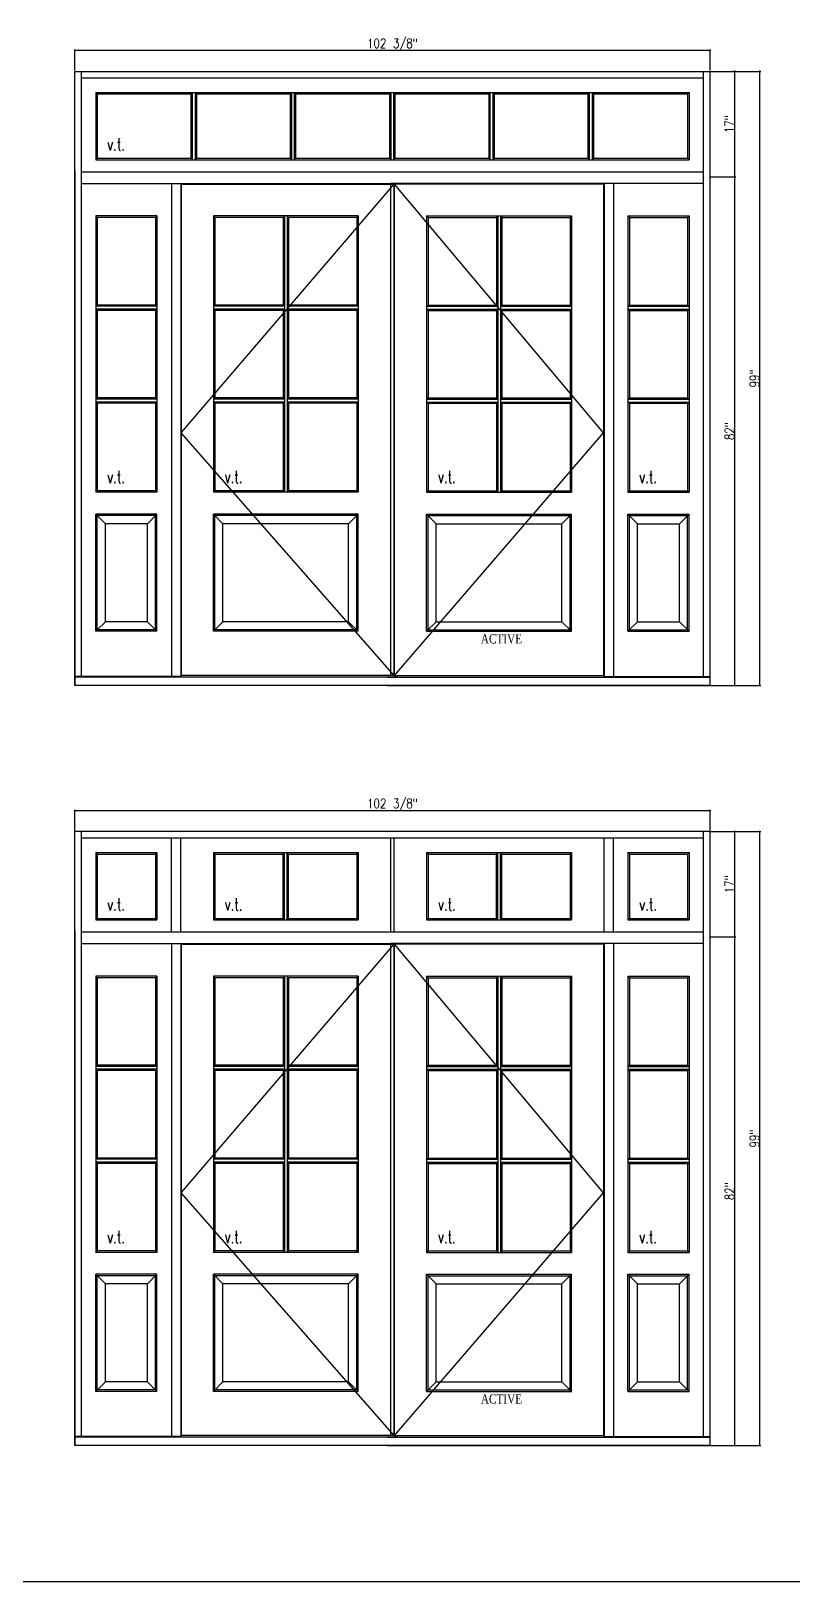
# Model space of a CAD drawing. Header units: inches. Extents: x 1985 to 11287, y 379 to 4336.
# Drawn here: x 8794.3 to 8916.9, y 3811.8 to 4061.9 of the extents above; entities that cross this region are included whole.
import ezdxf

# ---------------------------------------------------------------- set-up
doc = ezdxf.new("R2010")
doc.units = ezdxf.units.IN
doc.header["$MEASUREMENT"] = 0
doc.layers.get('0').update_dxf_attribs({"linetype": 'CONTINUOUS'})
doc.layers.get('Defpoints').update_dxf_attribs({"linetype": 'CONTINUOUS'})
for name, color, linetype in [('COTE1-1 99', 7, 'CONTINUOUS'), ('elevation 99', 7, 'CONTINUOUS'), ('opening side 99', 1, 'CONTINUOUS'), ('separation 99', 3, 'CONTINUOUS')]:
    doc.layers.add(name, color=color, linetype=linetype)
doc.styles.get("Standard").update_dxf_attribs({"font": 'txt.shx', "width": 0.8})
doc.styles.add('Times', font='times.ttf', dxfattribs={"width": 0.8})
doc.dimstyles.new('Elevation', dxfattribs={"dimscale": 2, "dimtxt": 0.75, "dimasz": 0.0625, "dimexe": 0.0625, "dimexo": 0.0625, "dimgap": 0.0625, "dimtad": 1, "dimdec": 5, "dimzin": 0, "dimdsep": 46, "dimlunit": 5, "dimtxsty": 'Standard', "dimblk1": 'OBLIQUE', "dimblk2": 'OBLIQUE', "dimsah": 1, "dimcen": 2, "dimdle": 0.0625, "dimclrd": 1, "dimclre": 1, "dimadec": 1, "dimazin": 0, "dimtfac": 0.375, "dimtdec": 5, "dimtmove": 0, "dimatfit": 3, "dimldrblk": 'OBLIQUE', "dimfxl": 1, "dimfrac": 2, "dimtolj": 1, "dimtzin": 0, "dimarcsym": 0})

# ---------------------------------------------------------------- blocks, each defined once
blk = doc.blocks.new('_OBLIQUE')
at = {"color": 0, "linetype": 'ByBlock'}
blk.add_line((-0.5, -0.5), (0.5, 0.5), dxfattribs=at)
blk = doc.blocks.new('*D363')
at = {"layer": 'COTE1-1 99', "color": 1, "lineweight": -2, "transparency": 16777216}
for p, q in [((8801.2, 4058.8), (8903.82, 4058.8)), ((8801.32, 4055.52), (8801.32, 4058.92)), ((8903.7, 4055.52), (8903.7, 4058.92))]:
    blk.add_line(p, q, dxfattribs=at)
at = {"layer": 'Defpoints', "color": 0, "transparency": 16777216}
for p in [(8903.7, 4058.8), (8801.32, 4055.39), (8903.7, 4055.39)]:
    blk.add_point(p, dxfattribs=at)
at = {"layer": 'COTE1-1 99', "color": 1, "lineweight": -2, "transparency": 16777216, "xscale": 0.125, "yscale": 0.125, "zscale": 0.125, "rotation": 180}
blk.add_blockref('_OBLIQUE', (8801.32, 4058.8), dxfattribs=at)
at = {"layer": 'COTE1-1 99', "color": 1, "lineweight": -2, "transparency": 16777216, "xscale": 0.125, "yscale": 0.125, "zscale": 0.125}
blk.add_blockref('_OBLIQUE', (8903.7, 4058.8), dxfattribs=at)
at = {"layer": 'COTE1-1 99', "color": 0, "transparency": 16777216, "insert": (8852.51, 4059.67), "char_height": 1.5, "attachment_point": 5}
blk.add_mtext('\\A1;102 3/8"', dxfattribs=at)
blk = doc.blocks.new('*D364')
at = {"layer": 'COTE1-1 99', "color": 1, "lineweight": -2, "transparency": 16777216}
for p, q in [((8903.82, 4055.39), (8907.82, 4055.39)), ((8907.7, 4038.27), (8907.7, 4055.52)), ((8903.82, 4038.39), (8907.82, 4038.39))]:
    blk.add_line(p, q, dxfattribs=at)
at = {"layer": 'Defpoints', "color": 0, "transparency": 16777216}
for p in [(8903.7, 4055.39), (8907.7, 4055.39), (8903.7, 4038.39)]:
    blk.add_point(p, dxfattribs=at)
at = {"layer": 'COTE1-1 99', "color": 1, "lineweight": -2, "transparency": 16777216, "xscale": 0.125, "yscale": 0.125, "zscale": 0.125}
for p, rotation in [((8907.7, 4055.39), 90), ((8907.7, 4038.39), 270)]:
    blk.add_blockref('_OBLIQUE', p, dxfattribs=dict(at, rotation=rotation))
at = {"layer": 'COTE1-1 99', "color": 0, "transparency": 16777216, "insert": (8906.82, 4046.89), "char_height": 1.5, "attachment_point": 5, "rotation": 90}
blk.add_mtext('\\A1;17"', dxfattribs=at)
blk = doc.blocks.new('*D365')
at = {"layer": 'COTE1-1 99', "color": 1, "lineweight": -2, "transparency": 16777216}
for p, q in [((8903.82, 4038.39), (8907.82, 4038.39)), ((8907.7, 3956.27), (8907.7, 4038.52)), ((8903.82, 3956.39), (8907.82, 3956.39))]:
    blk.add_line(p, q, dxfattribs=at)
at = {"layer": 'Defpoints', "color": 0, "transparency": 16777216}
for p in [(8903.7, 4038.39), (8907.7, 4038.39), (8903.7, 3956.39)]:
    blk.add_point(p, dxfattribs=at)
at = {"layer": 'COTE1-1 99', "color": 1, "lineweight": -2, "transparency": 16777216, "xscale": 0.125, "yscale": 0.125, "zscale": 0.125}
for p, rotation in [((8907.7, 4038.39), 90), ((8907.7, 3956.39), 270)]:
    blk.add_blockref('_OBLIQUE', p, dxfattribs=dict(at, rotation=rotation))
at = {"layer": 'COTE1-1 99', "color": 0, "transparency": 16777216, "insert": (8906.82, 3997.39), "char_height": 1.5, "attachment_point": 5, "rotation": 90}
blk.add_mtext('\\A1;82"', dxfattribs=at)
blk = doc.blocks.new('*D366')
at = {"layer": 'COTE1-1 99', "color": 1, "lineweight": -2, "transparency": 16777216}
for p, q in [((8903.82, 4055.39), (8911.85, 4055.39)), ((8911.72, 3956.27), (8911.72, 4055.52)), ((8903.82, 3956.39), (8911.85, 3956.39))]:
    blk.add_line(p, q, dxfattribs=at)
at = {"layer": 'Defpoints', "color": 0, "transparency": 16777216}
for p in [(8903.7, 4055.39), (8911.72, 4055.39), (8903.7, 3956.39)]:
    blk.add_point(p, dxfattribs=at)
at = {"layer": 'COTE1-1 99', "color": 1, "lineweight": -2, "transparency": 16777216, "xscale": 0.125, "yscale": 0.125, "zscale": 0.125}
for p, rotation in [((8911.72, 4055.39), 90), ((8911.72, 3956.39), 270)]:
    blk.add_blockref('_OBLIQUE', p, dxfattribs=dict(at, rotation=rotation))
at = {"layer": 'COTE1-1 99', "color": 0, "transparency": 16777216, "insert": (8910.85, 4005.89), "char_height": 1.5, "attachment_point": 5, "rotation": 90}
blk.add_mtext('\\A1;99"', dxfattribs=at)
blk = doc.blocks.new('*D443')
at = {"layer": 'COTE1-1 99', "color": 1, "lineweight": -2, "transparency": 16777216}
for p, q in [((8801.2, 3936.23), (8903.82, 3936.23)), ((8801.32, 3932.95), (8801.32, 3936.35)), ((8903.7, 3932.95), (8903.7, 3936.35))]:
    blk.add_line(p, q, dxfattribs=at)
at = {"layer": 'Defpoints', "color": 0, "transparency": 16777216}
for p in [(8903.7, 3936.23), (8801.32, 3932.82), (8903.7, 3932.82)]:
    blk.add_point(p, dxfattribs=at)
at = {"layer": 'COTE1-1 99', "color": 1, "lineweight": -2, "transparency": 16777216, "xscale": 0.125, "yscale": 0.125, "zscale": 0.125, "rotation": 180}
blk.add_blockref('_OBLIQUE', (8801.32, 3936.23), dxfattribs=at)
at = {"layer": 'COTE1-1 99', "color": 1, "lineweight": -2, "transparency": 16777216, "xscale": 0.125, "yscale": 0.125, "zscale": 0.125}
blk.add_blockref('_OBLIQUE', (8903.7, 3936.23), dxfattribs=at)
at = {"layer": 'COTE1-1 99', "color": 0, "transparency": 16777216, "insert": (8852.51, 3937.1), "char_height": 1.5, "attachment_point": 5}
blk.add_mtext('\\A1;102 3/8"', dxfattribs=at)
blk = doc.blocks.new('*D444')
at = {"layer": 'COTE1-1 99', "color": 1, "lineweight": -2, "transparency": 16777216}
for p, q in [((8903.82, 3932.82), (8907.82, 3932.82)), ((8907.7, 3915.7), (8907.7, 3932.95)), ((8903.82, 3915.82), (8907.82, 3915.82))]:
    blk.add_line(p, q, dxfattribs=at)
at = {"layer": 'Defpoints', "color": 0, "transparency": 16777216}
for p in [(8903.7, 3932.82), (8907.7, 3932.82), (8903.7, 3915.82)]:
    blk.add_point(p, dxfattribs=at)
at = {"layer": 'COTE1-1 99', "color": 1, "lineweight": -2, "transparency": 16777216, "xscale": 0.125, "yscale": 0.125, "zscale": 0.125}
for p, rotation in [((8907.7, 3932.82), 90), ((8907.7, 3915.82), 270)]:
    blk.add_blockref('_OBLIQUE', p, dxfattribs=dict(at, rotation=rotation))
at = {"layer": 'COTE1-1 99', "color": 0, "transparency": 16777216, "insert": (8906.82, 3924.32), "char_height": 1.5, "attachment_point": 5, "rotation": 90}
blk.add_mtext('\\A1;17"', dxfattribs=at)
blk = doc.blocks.new('*D445')
at = {"layer": 'COTE1-1 99', "color": 1, "lineweight": -2, "transparency": 16777216}
for p, q in [((8903.82, 3915.82), (8907.82, 3915.82)), ((8907.7, 3833.7), (8907.7, 3915.95)), ((8903.82, 3833.82), (8907.82, 3833.82))]:
    blk.add_line(p, q, dxfattribs=at)
at = {"layer": 'Defpoints', "color": 0, "transparency": 16777216}
for p in [(8903.7, 3915.82), (8907.7, 3915.82), (8903.7, 3833.82)]:
    blk.add_point(p, dxfattribs=at)
at = {"layer": 'COTE1-1 99', "color": 1, "lineweight": -2, "transparency": 16777216, "xscale": 0.125, "yscale": 0.125, "zscale": 0.125}
for p, rotation in [((8907.7, 3915.82), 90), ((8907.7, 3833.82), 270)]:
    blk.add_blockref('_OBLIQUE', p, dxfattribs=dict(at, rotation=rotation))
at = {"layer": 'COTE1-1 99', "color": 0, "transparency": 16777216, "insert": (8906.82, 3874.82), "char_height": 1.5, "attachment_point": 5, "rotation": 90}
blk.add_mtext('\\A1;82"', dxfattribs=at)
blk = doc.blocks.new('*D446')
at = {"layer": 'COTE1-1 99', "color": 1, "lineweight": -2, "transparency": 16777216}
for p, q in [((8903.82, 3932.82), (8911.85, 3932.82)), ((8911.72, 3833.7), (8911.72, 3932.95)), ((8903.82, 3833.82), (8911.85, 3833.82))]:
    blk.add_line(p, q, dxfattribs=at)
at = {"layer": 'Defpoints', "color": 0, "transparency": 16777216}
for p in [(8903.7, 3932.82), (8911.72, 3932.82), (8903.7, 3833.82)]:
    blk.add_point(p, dxfattribs=at)
at = {"layer": 'COTE1-1 99', "color": 1, "lineweight": -2, "transparency": 16777216, "xscale": 0.125, "yscale": 0.125, "zscale": 0.125}
for p, rotation in [((8911.72, 3932.82), 90), ((8911.72, 3833.82), 270)]:
    blk.add_blockref('_OBLIQUE', p, dxfattribs=dict(at, rotation=rotation))
at = {"layer": 'COTE1-1 99', "color": 0, "transparency": 16777216, "insert": (8910.85, 3883.32), "char_height": 1.5, "attachment_point": 5, "rotation": 90}
blk.add_mtext('\\A1;99"', dxfattribs=at)

msp = doc.modelspace()

# ---------------------------------------------------------------- linework, layer by layer
at = {"layer": 'elevation 99'}
for p, q in [((8801.320907, 3956.391934), (8801.320907, 4055.391934)), ((8801.320907, 4055.391934), (8903.695907, 4055.391934)), ((8802.383407, 3957.851463), (8802.383407, 4055.391934)), ((8902.633407, 4054.329434), (8802.383407, 4054.329434)), ((8902.633407, 3957.851463), (8902.633407, 4055.391934)), ((8903.695907, 3956.391934), (8903.695907, 4055.391934)), ((8804.704603, 4052.007983), (8804.704603, 4041.150858)), ((8804.704603, 4052.007983), (8820.742066, 4052.007983)), ((8804.945674, 4051.766912), (8804.704603, 4052.007983)), ((8804.945674, 4051.766912), (8804.945674, 4041.391929)), ((8804.945674, 4051.766912), (8815.352057, 4051.766912)), ((8815.352057, 4051.766912), (8820.071266, 4051.766912)), ((8820.071266, 4051.766912), (8820.275466, 4052.007983)), ((8820.071266, 4041.391929), (8820.071266, 4051.766912)), ((8820.275466, 4041.150858), (8820.275466, 4052.007983)), ((8820.705194, 4052.007983), (8831.56222, 4052.007983)), ((8820.742066, 4041.150858), (8820.742066, 4052.007983)), ((8820.742066, 4052.007983), (8820.946266, 4051.766912)), ((8820.946266, 4041.391929), (8820.946266, 4051.766912)), ((8820.946266, 4051.766912), (8831.321149, 4051.766912)), ((8820.946266, 4051.766912), (8820.946266, 4041.391929)), ((8831.321149, 4051.766912), (8836.071357, 4051.766912)), ((8831.56222, 4052.007983), (8872.861094, 4052.007983)), ((8836.071357, 4051.766912), (8836.275557, 4052.007983)), ((8836.071357, 4041.391929), (8836.071357, 4051.766912)), ((8836.275557, 4041.150858), (8836.275557, 4052.007983)), ((8836.742157, 4052.007983), (8836.946357, 4051.766912)), ((8836.742157, 4041.150858), (8836.742157, 4052.007983)), ((8836.946357, 4051.766912), (8852.070907, 4051.766912)), ((8836.946357, 4041.391929), (8836.946357, 4051.766912)), ((8852.070907, 4051.766912), (8852.275107, 4052.007983)), ((8852.070907, 4041.391929), (8852.070907, 4051.766912)), ((8852.275107, 4041.150858), (8852.275107, 4052.007983)), ((8852.741707, 4041.150858), (8852.741707, 4052.007983)), ((8852.945907, 4051.766912), (8852.741707, 4052.007983)), ((8852.945907, 4041.391929), (8852.945907, 4051.766912)), ((8852.945907, 4051.766912), (8868.070957, 4051.766912)), ((8868.070957, 4051.766912), (8868.275157, 4052.007983)), ((8868.070957, 4041.391929), (8868.070957, 4051.766912)), ((8868.275157, 4041.150858), (8868.275157, 4052.007983)), ((8868.945957, 4051.766912), (8868.741757, 4052.007983)), ((8868.741757, 4041.150858), (8868.741757, 4052.007983)), ((8868.945957, 4051.766912), (8873.102166, 4051.766912)), ((8868.945957, 4041.391929), (8868.945957, 4051.766912)), ((8872.861094, 4052.007983), (8884.31212, 4052.007983)), ((8873.102166, 4051.766912), (8884.071049, 4051.766912)), ((8884.071049, 4051.766912), (8884.275249, 4052.007983)), ((8884.071049, 4041.391929), (8884.071049, 4051.766912)), ((8884.071049, 4051.766912), (8884.071049, 4041.391929)), ((8884.275249, 4041.150858), (8884.275249, 4052.007983)), ((8884.31212, 4052.007983), (8900.312212, 4052.007983)), ((8884.741849, 4041.150858), (8884.741849, 4052.007983)), ((8884.946049, 4051.766912), (8884.741849, 4052.007983)), ((8884.946049, 4041.391929), (8884.946049, 4051.766912)), ((8884.946049, 4051.766912), (8889.164757, 4051.766912)), ((8889.164757, 4051.766912), (8900.07114, 4051.766912)), ((8900.07114, 4051.766912), (8900.312212, 4052.007983)), ((8900.07114, 4051.766912), (8900.07114, 4041.391929)), ((8900.312212, 4052.007983), (8900.312212, 4041.150858)), ((8801.320907, 4039.391934), (8801.320907, 3956.391934)), ((8802.383407, 4039.226471), (8902.633407, 4039.226471)), ((8804.945674, 4041.391929), (8804.704603, 4041.150858)), ((8804.704603, 4041.150858), (8820.742066, 4041.150858)), ((8804.945674, 4041.391929), (8815.352057, 4041.391929)), ((8815.352057, 4041.391929), (8820.071266, 4041.391929)), ((8820.071266, 4041.391929), (8820.275466, 4041.150858)), ((8820.705194, 4041.150858), (8831.56222, 4041.150858)), ((8820.742066, 4041.150858), (8820.946266, 4041.391929)), ((8820.946266, 4041.391929), (8831.321149, 4041.391929)), ((8831.321149, 4041.391929), (8836.071357, 4041.391929)), ((8831.56222, 4041.150858), (8872.861094, 4041.150858)), ((8836.071357, 4041.391929), (8836.275557, 4041.150858)), ((8836.742157, 4041.150858), (8836.946357, 4041.391929)), ((8836.946357, 4041.391929), (8852.070907, 4041.391929)), ((8852.070907, 4041.391929), (8852.275107, 4041.150858)), ((8852.741707, 4041.150858), (8852.945907, 4041.391929)), ((8852.945907, 4041.391929), (8868.070957, 4041.391929)), ((8868.070957, 4041.391929), (8868.275157, 4041.150858)), ((8868.741757, 4041.150858), (8868.945957, 4041.391929)), ((8868.945957, 4041.391929), (8873.102166, 4041.391929)), ((8872.861094, 4041.150858), (8884.31212, 4041.150858)), ((8873.102166, 4041.391929), (8884.071049, 4041.391929)), ((8884.071049, 4041.391929), (8884.275249, 4041.150858)), ((8884.31212, 4041.150858), (8900.312212, 4041.150858)), ((8884.741849, 4041.150858), (8884.946049, 4041.391929)), ((8884.946049, 4041.391929), (8889.164757, 4041.391929)), ((8889.164757, 4041.391929), (8900.07114, 4041.391929)), ((8900.07114, 4041.391929), (8900.312212, 4041.150858)), ((8802.383407, 4037.329434), (8816.320907, 4037.329434)), ((8816.320907, 4037.329434), (8852.258407, 4037.329434)), ((8816.883407, 4037.329434), (8816.883407, 3957.851463)), ((8818.383407, 4037.329434), (8818.383407, 3957.851463)), ((8818.477107, 4037.235734), (8818.477107, 3957.982405)), ((8818.477107, 4037.235734), (8852.758357, 4037.235734)), ((8852.258357, 3957.982455), (8852.258357, 4037.235734)), ((8888.695907, 4037.329434), (8852.258407, 4037.329434)), ((8852.758357, 3957.982455), (8852.758357, 4037.235734)), ((8852.852107, 3957.982455), (8852.852107, 4037.235734)), ((8886.539707, 4037.235734), (8852.852107, 4037.235734)), ((8886.539707, 4037.235734), (8886.539707, 3957.982405)), ((8886.633407, 4037.329434), (8886.633407, 3957.851463)), ((8888.133407, 4037.329434), (8888.133407, 3957.851463)), ((8902.633407, 4037.329434), (8888.695907, 4037.329434)), ((8804.945866, 4031.829385), (8804.704794, 4032.097257)), ((8814.56202, 4032.097257), (8804.704794, 4032.097257)), ((8804.704794, 4032.097257), (8804.704794, 3987.530262)), ((8814.320949, 4031.829385), (8804.945866, 4031.829385)), ((8804.945866, 4031.829385), (8804.945866, 4017.725885)), ((8814.56202, 4032.097257), (8814.320949, 4031.829385)), ((8814.320949, 4031.829385), (8814.320949, 4017.725885)), ((8814.56202, 4032.097257), (8814.56202, 3987.530262)), ((8823.642321, 4032.097257), (8823.642321, 3987.530262)), ((8846.999494, 4032.097257), (8823.642321, 4032.097257)), ((8823.883392, 4031.829385), (8823.642321, 4032.097257)), ((8823.883392, 4031.829385), (8823.883392, 4017.725885)), ((8834.883407, 4031.829385), (8823.883392, 4031.829385)), ((8835.087607, 4032.097257), (8834.883407, 4031.829385)), ((8834.883407, 4031.829385), (8834.883407, 4017.725885)), ((8835.087607, 4032.097257), (8835.087607, 3987.530262)), ((8835.554207, 4032.097257), (8835.554207, 3987.530262)), ((8835.758407, 4031.829385), (8835.554207, 4032.097257)), ((8846.758422, 4031.829385), (8835.758407, 4031.829385)), ((8835.758407, 4031.829385), (8835.758407, 4017.725885)), ((8846.758422, 4031.829385), (8846.999494, 4032.097257)), ((8846.758422, 4031.829385), (8846.758422, 4017.725885)), ((8846.999494, 4032.097257), (8846.999494, 3987.530262)), ((8858.258392, 4031.829385), (8858.017321, 4032.097257)), ((8858.017321, 4032.097257), (8881.374494, 4032.097257)), ((8858.017321, 4032.097257), (8858.017321, 3987.530262)), ((8858.258392, 4031.829385), (8869.258407, 4031.829385)), ((8858.258392, 4031.829385), (8858.258392, 4017.725885)), ((8869.258407, 4031.829385), (8869.462607, 4032.097257)), ((8869.258407, 4031.829385), (8869.258407, 4017.725885)), ((8869.462607, 4032.097257), (8869.462607, 3987.530262)), ((8869.929207, 4032.097257), (8870.133407, 4031.829385)), ((8869.929207, 4032.097257), (8869.929207, 3987.530262)), ((8870.133407, 4031.829385), (8881.133422, 4031.829385)), ((8870.133407, 4031.829385), (8870.133407, 4017.725885)), ((8881.133422, 4031.829385), (8881.374494, 4032.097257)), ((8881.133422, 4031.829385), (8881.133422, 4017.725885)), ((8881.374494, 4032.097257), (8881.374494, 3987.530262)), ((8890.454794, 4032.097257), (8890.454794, 3987.530262)), ((8890.454794, 4032.097257), (8900.31202, 4032.097257)), ((8890.454794, 4032.097257), (8890.695866, 4031.829385)), ((8890.695866, 4031.829385), (8890.695866, 4017.725885)), ((8890.695866, 4031.829385), (8900.070949, 4031.829385)), ((8900.070949, 4031.829385), (8900.31202, 4032.097257)), ((8900.070949, 4031.829385), (8900.070949, 4017.725885)), ((8900.31202, 4032.097257), (8900.31202, 3987.530262)), ((8804.945866, 4017.725885), (8804.704794, 4017.521685)), ((8814.56202, 4017.521685), (8804.704794, 4017.521685)), ((8804.945866, 4016.850885), (8804.704794, 4017.055085)), ((8814.56202, 4017.055085), (8804.704794, 4017.055085)), ((8814.320949, 4017.725885), (8804.945866, 4017.725885)), ((8804.945866, 4016.850885), (8804.945866, 4002.747385)), ((8814.320949, 4016.850885), (8804.945866, 4016.850885)), ((8814.320949, 4017.725885), (8814.56202, 4017.521685)), ((8814.56202, 4017.055085), (8814.320949, 4016.850885)), ((8814.320949, 4016.850885), (8814.320949, 4002.747385)), ((8823.883392, 4017.725885), (8823.642321, 4017.521685)), ((8835.087607, 4017.521685), (8823.642321, 4017.521685)), ((8823.883392, 4016.850885), (8823.642321, 4017.055085)), ((8835.087607, 4017.055085), (8823.642321, 4017.055085)), ((8834.883407, 4017.725885), (8823.883392, 4017.725885)), ((8823.883392, 4016.850885), (8823.883392, 4002.747385)), ((8834.883407, 4016.850885), (8823.883392, 4016.850885)), ((8834.883407, 4017.725885), (8835.087607, 4017.521685)), ((8834.883407, 4016.850885), (8835.087607, 4017.055085)), ((8834.883407, 4016.850885), (8834.883407, 4002.747385)), ((8835.758407, 4017.725885), (8835.554207, 4017.521685)), ((8846.999494, 4017.521685), (8835.554207, 4017.521685)), ((8846.999494, 4017.055085), (8835.554207, 4017.055085)), ((8835.758407, 4016.850885), (8835.554207, 4017.055085)), ((8846.758422, 4017.725885), (8835.758407, 4017.725885)), ((8846.758422, 4016.850885), (8835.758407, 4016.850885)), ((8835.758407, 4016.850885), (8835.758407, 4002.747385)), ((8846.758422, 4017.725885), (8846.999494, 4017.521685)), ((8846.758422, 4016.850885), (8846.999494, 4017.055085)), ((8846.758422, 4016.850885), (8846.758422, 4002.747385)), ((8858.258392, 4017.725885), (8858.017321, 4017.521685)), ((8858.017321, 4017.521685), (8869.462607, 4017.521685)), ((8858.258392, 4016.850885), (8858.017321, 4017.055085)), ((8858.017321, 4017.055085), (8869.462607, 4017.055085)), ((8858.258392, 4017.725885), (8869.258407, 4017.725885)), ((8858.258392, 4016.850885), (8858.258392, 4002.747385)), ((8858.258392, 4016.850885), (8869.258407, 4016.850885)), ((8869.258407, 4017.725885), (8869.462607, 4017.521685)), ((8869.258407, 4016.850885), (8869.462607, 4017.055085)), ((8869.258407, 4016.850885), (8869.258407, 4002.747385)), ((8870.133407, 4017.725885), (8869.929207, 4017.521685)), ((8869.929207, 4017.521685), (8881.374494, 4017.521685)), ((8869.929207, 4017.055085), (8881.374494, 4017.055085)), ((8870.133407, 4016.850885), (8869.929207, 4017.055085)), ((8870.133407, 4017.725885), (8881.133422, 4017.725885)), ((8870.133407, 4016.850885), (8870.133407, 4002.747385)), ((8870.133407, 4016.850885), (8881.133422, 4016.850885)), ((8881.133422, 4017.725885), (8881.374494, 4017.521685)), ((8881.133422, 4016.850885), (8881.374494, 4017.055085)), ((8881.133422, 4016.850885), (8881.133422, 4002.747385)), ((8890.695866, 4017.725885), (8890.454794, 4017.521685)), ((8890.454794, 4017.521685), (8900.31202, 4017.521685)), ((8890.454794, 4017.055085), (8900.31202, 4017.055085)), ((8890.454794, 4017.055085), (8890.695866, 4016.850885)), ((8890.695866, 4017.725885), (8900.070949, 4017.725885)), ((8890.695866, 4016.850885), (8900.070949, 4016.850885)), ((8890.695866, 4016.850885), (8890.695866, 4002.747385)), ((8900.070949, 4017.725885), (8900.31202, 4017.521685)), ((8900.070949, 4016.850885), (8900.31202, 4017.055085)), ((8900.070949, 4016.850885), (8900.070949, 4002.747385)), ((8804.945866, 4002.747385), (8804.704794, 4002.543185)), ((8814.56202, 4002.543185), (8804.704794, 4002.543185)), ((8804.945866, 4001.876834), (8804.704794, 4002.081034)), ((8814.56202, 4002.081034), (8804.704794, 4002.081034)), ((8814.320949, 4002.747385), (8804.945866, 4002.747385)), ((8804.945866, 4001.876834), (8804.945866, 3987.771334)), ((8814.320949, 4001.876834), (8804.945866, 4001.876834)), ((8814.56202, 4002.543185), (8814.320949, 4002.747385)), ((8814.320949, 4001.876834), (8814.56202, 4002.081034)), ((8814.320949, 4001.876834), (8814.320949, 3987.771334)), ((8823.883392, 4002.747385), (8823.642321, 4002.543185)), ((8835.087607, 4002.543185), (8823.642321, 4002.543185)), ((8823.883392, 4001.876834), (8823.642321, 4002.081034)), ((8835.087607, 4002.081034), (8823.642321, 4002.081034)), ((8834.883407, 4002.747385), (8823.883392, 4002.747385)), ((8823.883392, 4001.876834), (8823.883392, 3987.771334)), ((8834.883407, 4001.876834), (8823.883392, 4001.876834)), ((8834.883407, 4001.876834), (8834.883407, 3987.771334)), ((8846.999494, 4002.543185), (8835.554207, 4002.543185)), ((8846.999494, 4002.081034), (8835.554207, 4002.081034)), ((8846.758422, 4002.747385), (8835.758407, 4002.747385)), ((8846.758422, 4001.876834), (8835.758407, 4001.876834)), ((8835.758407, 4001.876834), (8835.758407, 3987.771334)), ((8846.758422, 4002.747385), (8846.999494, 4002.543185)), ((8846.758422, 4001.876834), (8846.758422, 3987.771334)), ((8858.258392, 4002.747385), (8858.017321, 4002.543185)), ((8858.017321, 4002.543185), (8869.462607, 4002.543185)), ((8858.017321, 4002.081034), (8869.462607, 4002.081034)), ((8858.258392, 4002.747385), (8869.258407, 4002.747385)), ((8858.258392, 4001.876834), (8858.258392, 3987.771334)), ((8858.258392, 4001.876834), (8869.258407, 4001.876834)), ((8869.258407, 4001.876834), (8869.258407, 3987.771334)), ((8869.929207, 4002.543185), (8881.374494, 4002.543185)), ((8869.929207, 4002.081034), (8881.374494, 4002.081034)), ((8870.133407, 4002.747385), (8881.133422, 4002.747385)), ((8870.133407, 4001.876834), (8881.133422, 4001.876834)), ((8870.133407, 4001.876834), (8870.133407, 3987.771334)), ((8881.133422, 4002.747385), (8881.374494, 4002.543185)), ((8881.133422, 4001.876834), (8881.374494, 4002.081034)), ((8881.133422, 4001.876834), (8881.133422, 3987.771334)), ((8890.454794, 4002.543185), (8890.695866, 4002.747385)), ((8890.454794, 4002.543185), (8900.31202, 4002.543185)), ((8890.454794, 4002.081034), (8900.31202, 4002.081034)), ((8890.695866, 4001.876834), (8890.454794, 4002.081034)), ((8890.695866, 4002.747385), (8900.070949, 4002.747385)), ((8890.695866, 4001.876834), (8900.070949, 4001.876834)), ((8890.695866, 4001.876834), (8890.695866, 3987.771334)), ((8900.070949, 4002.747385), (8900.31202, 4002.543185)), ((8900.070949, 4001.876834), (8900.31202, 4002.081034)), ((8900.070949, 4001.876834), (8900.070949, 3987.771334)), ((8804.704794, 3987.530262), (8804.945866, 3987.771334)), ((8814.56202, 3987.530262), (8804.704794, 3987.530262)), ((8814.320949, 3987.771334), (8804.945866, 3987.771334)), ((8814.56202, 3987.530262), (8814.320949, 3987.771334)), ((8823.642321, 3987.530262), (8823.883392, 3987.771334)), ((8846.999494, 3987.530262), (8823.642321, 3987.530262)), ((8834.883407, 3987.771334), (8823.883392, 3987.771334)), ((8834.883407, 3987.771334), (8835.087607, 3987.530262)), ((8835.758407, 3987.771334), (8835.554207, 3987.530262)), ((8846.758422, 3987.771334), (8835.758407, 3987.771334)), ((8846.999494, 3987.530262), (8846.758422, 3987.771334)), ((8858.017321, 3987.530262), (8858.258392, 3987.771334)), ((8858.017321, 3987.530262), (8881.374494, 3987.530262)), ((8858.258392, 3987.771334), (8869.258407, 3987.771334)), ((8869.258407, 3987.771334), (8869.462607, 3987.530262)), ((8870.133407, 3987.771334), (8869.929207, 3987.530262)), ((8870.133407, 3987.771334), (8881.133422, 3987.771334)), ((8881.374494, 3987.530262), (8881.133422, 3987.771334)), ((8890.454794, 3987.530262), (8890.695866, 3987.771334)), ((8890.454794, 3987.530262), (8900.31202, 3987.530262)), ((8890.695866, 3987.771334), (8900.070949, 3987.771334)), ((8900.31202, 3987.530262), (8900.070949, 3987.771334)), ((8814.56202, 3984.012405), (8804.704794, 3984.012405)), ((8806.258366, 3982.458784), (8804.704794, 3984.012405)), ((8804.704794, 3965.110348), (8804.704794, 3984.012405)), ((8814.320949, 3983.771284), (8804.945866, 3983.771284)), ((8804.945866, 3965.351419), (8804.945866, 3983.771284)), ((8813.008449, 3982.458784), (8806.258366, 3982.458784)), ((8806.258366, 3966.663919), (8806.258366, 3982.458784)), ((8813.008449, 3982.458784), (8814.56202, 3984.012405)), ((8813.008449, 3966.663919), (8813.008449, 3982.458784)), ((8814.320949, 3965.351419), (8814.320949, 3983.771284)), ((8814.56202, 3965.110348), (8814.56202, 3984.012405)), ((8823.642277, 3984.012405), (8825.195848, 3982.458784)), ((8823.642277, 3965.110348), (8823.642277, 3984.012405)), ((8846.999553, 3984.012405), (8823.642277, 3984.012405)), ((8823.883348, 3965.351419), (8823.883348, 3983.771284)), ((8846.758481, 3983.771284), (8823.883348, 3983.771284)), ((8825.195848, 3966.663919), (8825.195848, 3982.458784)), ((8845.445981, 3982.458784), (8825.195848, 3982.458784)), ((8845.445981, 3982.458784), (8846.999553, 3984.012405)), ((8845.445981, 3966.663919), (8845.445981, 3982.458784)), ((8846.758481, 3965.351419), (8846.758481, 3983.771284)), ((8846.999553, 3965.110348), (8846.999553, 3984.012405)), ((8858.017262, 3984.012405), (8881.374538, 3984.012405)), ((8858.017262, 3965.110348), (8858.017262, 3984.012405)), ((8859.570833, 3982.458784), (8858.017262, 3984.012405)), ((8858.258333, 3983.771284), (8881.133466, 3983.771284)), ((8858.258333, 3965.351419), (8858.258333, 3983.771284)), ((8859.570833, 3982.458784), (8879.820966, 3982.458784)), ((8859.570833, 3966.663919), (8859.570833, 3982.458784)), ((8881.374538, 3984.012405), (8879.820966, 3982.458784)), ((8879.820966, 3966.663919), (8879.820966, 3982.458784)), ((8881.133466, 3965.351419), (8881.133466, 3983.771284)), ((8881.374538, 3965.110348), (8881.374538, 3984.012405)), ((8890.454794, 3965.110348), (8890.454794, 3984.012405)), ((8892.008366, 3982.458784), (8890.454794, 3984.012405)), ((8890.454794, 3984.012405), (8900.31202, 3984.012405)), ((8890.695866, 3965.351419), (8890.695866, 3983.771284)), ((8890.695866, 3983.771284), (8900.070949, 3983.771284)), ((8892.008366, 3966.663919), (8892.008366, 3982.458784)), ((8892.008366, 3982.458784), (8898.758449, 3982.458784)), ((8898.758449, 3982.458784), (8900.31202, 3984.012405)), ((8898.758449, 3966.663919), (8898.758449, 3982.458784)), ((8900.070949, 3965.351419), (8900.070949, 3983.771284)), ((8900.31202, 3965.110348), (8900.31202, 3984.012405)), ((8806.258366, 3966.663919), (8804.704794, 3965.110348)), ((8813.008449, 3966.663919), (8806.258366, 3966.663919)), ((8814.56202, 3965.110348), (8813.008449, 3966.663919)), ((8823.642277, 3965.110348), (8825.195848, 3966.663919)), ((8845.445981, 3966.663919), (8825.195848, 3966.663919)), ((8846.999553, 3965.110348), (8845.445981, 3966.663919)), ((8858.017262, 3965.110348), (8859.570833, 3966.663919)), ((8859.570833, 3966.663919), (8879.820966, 3966.663919)), ((8881.374538, 3965.110348), (8879.820966, 3966.663919)), ((8890.454794, 3965.110348), (8892.008366, 3966.663919)), ((8892.008366, 3966.663919), (8898.758449, 3966.663919)), ((8898.758449, 3966.663919), (8900.31202, 3965.110348)), ((8814.56202, 3965.110348), (8804.704794, 3965.110348)), ((8814.320949, 3965.351419), (8804.945866, 3965.351419)), ((8846.999553, 3965.110348), (8823.642277, 3965.110348)), ((8846.758481, 3965.351419), (8823.883348, 3965.351419)), ((8858.017262, 3965.110348), (8881.374538, 3965.110348)), ((8858.258333, 3965.351419), (8881.133466, 3965.351419)), ((8890.454794, 3965.110348), (8900.31202, 3965.110348)), ((8890.695866, 3965.351419), (8900.070949, 3965.351419)), ((8802.383407, 3957.851463), (8801.320907, 3957.851463)), ((8853.320907, 3957.735634), (8801.320907, 3957.735634)), ((8818.383407, 3957.851463), (8802.383407, 3957.851463)), ((8852.758357, 3957.982455), (8818.477107, 3957.982405)), ((8851.695907, 3957.735634), (8903.695907, 3957.735634)), ((8852.852107, 3957.982405), (8886.539707, 3957.982405)), ((8886.633407, 3957.851463), (8902.633407, 3957.851463)), ((8902.633407, 3957.851463), (8903.695907, 3957.851463)), ((8853.320907, 3956.391934), (8801.320907, 3956.391934)), ((8903.695907, 3956.391934), (8801.320907, 3956.391934)), ((8903.695907, 3956.391934), (8801.320907, 3956.391934)), ((8851.695907, 3956.391934), (8903.695907, 3956.391934)), ((8801.320907, 3833.821778), (8801.320907, 3932.821778)), ((8903.695907, 3932.821778), (8801.320907, 3932.821778)), ((8802.383407, 3835.281307), (8802.383407, 3932.821778)), ((8902.633407, 3931.759278), (8802.383407, 3931.759278)), ((8816.883407, 3916.656315), (8816.883407, 3931.759278)), ((8818.383407, 3916.656315), (8818.383407, 3931.759278)), ((8852.258357, 3916.656315), (8852.258357, 3931.759278)), ((8852.758357, 3916.656315), (8852.758357, 3931.759278)), ((8886.633407, 3916.656315), (8886.633407, 3931.759278)), ((8888.133407, 3916.656315), (8888.133407, 3931.759278)), ((8902.633407, 3835.281307), (8902.633407, 3932.821778)), ((8903.695907, 3833.821778), (8903.695907, 3932.821778)), ((8804.704794, 3929.437827), (8814.56202, 3929.437827)), ((8804.704794, 3929.437827), (8804.704794, 3918.580702)), ((8804.704794, 3929.437827), (8804.945866, 3929.196756)), ((8804.945866, 3929.196756), (8814.320949, 3929.196756)), ((8804.945866, 3929.196756), (8804.945866, 3918.821773)), ((8814.320949, 3929.196756), (8814.56202, 3929.437827)), ((8814.320949, 3929.196756), (8814.320949, 3918.821773)), ((8814.56202, 3929.437827), (8814.56202, 3918.580702)), ((8823.643221, 3929.437827), (8823.643221, 3918.580702)), ((8823.643221, 3929.437827), (8846.998594, 3929.437827)), ((8823.643221, 3929.437827), (8823.884292, 3929.196756)), ((8823.884292, 3929.196756), (8823.884292, 3918.821773)), ((8823.884292, 3929.196756), (8834.883407, 3929.196756)), ((8834.883407, 3929.196756), (8835.087607, 3929.437827)), ((8834.883407, 3918.821773), (8834.883407, 3929.196756)), ((8835.087607, 3918.580702), (8835.087607, 3929.437827)), ((8835.554207, 3918.580702), (8835.554207, 3929.437827)), ((8835.758407, 3929.196756), (8835.554207, 3929.437827)), ((8835.758407, 3918.821773), (8835.758407, 3929.196756)), ((8835.758407, 3929.196756), (8846.757522, 3929.196756)), ((8846.757522, 3929.196756), (8846.998594, 3929.437827)), ((8846.757522, 3929.196756), (8846.757522, 3918.821773)), ((8846.998594, 3929.437827), (8846.998594, 3918.580702)), ((8858.018221, 3929.437827), (8858.018221, 3918.580702)), ((8858.018221, 3929.437827), (8881.373594, 3929.437827)), ((8858.018221, 3929.437827), (8858.259292, 3929.196756)), ((8858.259292, 3929.196756), (8858.259292, 3918.821773)), ((8858.259292, 3929.196756), (8869.258407, 3929.196756)), ((8869.258407, 3929.196756), (8869.462607, 3929.437827)), ((8869.258407, 3918.821773), (8869.258407, 3929.196756)), ((8869.462607, 3918.580702), (8869.462607, 3929.437827)), ((8869.929207, 3918.580702), (8869.929207, 3929.437827)), ((8870.133407, 3929.196756), (8869.929207, 3929.437827)), ((8870.133407, 3918.821773), (8870.133407, 3929.196756)), ((8870.133407, 3929.196756), (8881.132522, 3929.196756)), ((8881.132522, 3929.196756), (8881.373594, 3929.437827)), ((8881.132522, 3929.196756), (8881.132522, 3918.821773)), ((8881.373594, 3929.437827), (8881.373594, 3918.580702)), ((8890.454794, 3929.437827), (8890.454794, 3918.580702)), ((8890.454794, 3929.437827), (8900.31202, 3929.437827)), ((8890.454794, 3929.437827), (8890.695866, 3929.196756)), ((8890.695866, 3929.196756), (8890.695866, 3918.821773)), ((8890.695866, 3929.196756), (8900.070949, 3929.196756)), ((8900.070949, 3929.196756), (8900.31202, 3929.437827)), ((8900.070949, 3929.196756), (8900.070949, 3918.821773)), ((8900.31202, 3929.437827), (8900.31202, 3918.580702)), ((8801.320907, 3916.821778), (8801.320907, 3833.821778)), ((8802.383407, 3916.656315), (8902.633407, 3916.656315)), ((8804.704794, 3918.580702), (8804.945866, 3918.821773)), ((8804.704794, 3918.580702), (8814.56202, 3918.580702)), ((8804.945866, 3918.821773), (8814.320949, 3918.821773)), ((8814.56202, 3918.580702), (8814.320949, 3918.821773)), ((8823.643221, 3918.580702), (8823.884292, 3918.821773)), ((8823.643221, 3918.580702), (8846.998594, 3918.580702)), ((8823.877815, 3918.821773), (8834.883407, 3918.821773)), ((8834.883407, 3918.821773), (8835.087607, 3918.580702)), ((8835.554207, 3918.580702), (8835.758407, 3918.821773)), ((8835.758407, 3918.821773), (8846.757522, 3918.821773)), ((8846.998594, 3918.580702), (8846.757522, 3918.821773)), ((8858.018221, 3918.580702), (8858.259292, 3918.821773)), ((8858.018221, 3918.580702), (8881.373594, 3918.580702)), ((8858.252815, 3918.821773), (8869.258407, 3918.821773)), ((8869.258407, 3918.821773), (8869.462607, 3918.580702)), ((8869.929207, 3918.580702), (8870.133407, 3918.821773)), ((8870.133407, 3918.821773), (8881.132522, 3918.821773)), ((8881.373594, 3918.580702), (8881.132522, 3918.821773)), ((8890.454794, 3918.580702), (8890.695866, 3918.821773)), ((8890.454794, 3918.580702), (8900.31202, 3918.580702)), ((8890.695866, 3918.821773), (8900.070949, 3918.821773)), ((8900.31202, 3918.580702), (8900.070949, 3918.821773)), ((8802.383407, 3914.759278), (8816.320907, 3914.759278)), ((8816.320907, 3914.759278), (8852.258407, 3914.759278)), ((8816.883407, 3914.759278), (8816.883407, 3835.281307)), ((8818.383407, 3914.759278), (8818.383407, 3835.281307)), ((8818.477107, 3914.665578), (8818.477107, 3835.412249)), ((8818.477107, 3914.665578), (8852.758357, 3914.665578)), ((8852.258357, 3835.412299), (8852.258357, 3914.665578)), ((8888.695907, 3914.759278), (8852.258407, 3914.759278)), ((8852.758357, 3835.412299), (8852.758357, 3914.665578)), ((8852.852107, 3835.412299), (8852.852107, 3914.665578)), ((8886.539707, 3914.665578), (8852.852107, 3914.665578)), ((8886.539707, 3914.665578), (8886.539707, 3835.412249)), ((8886.633407, 3914.759278), (8886.633407, 3835.281307)), ((8888.133407, 3914.759278), (8888.133407, 3835.281307)), ((8902.633407, 3914.759278), (8888.695907, 3914.759278)), ((8804.945866, 3909.259229), (8804.704794, 3909.527101)), ((8814.56202, 3909.527101), (8804.704794, 3909.527101)), ((8804.704794, 3909.527101), (8804.704794, 3864.960106)), ((8814.320949, 3909.259229), (8804.945866, 3909.259229)), ((8804.945866, 3909.259229), (8804.945866, 3895.155729)), ((8814.56202, 3909.527101), (8814.320949, 3909.259229)), ((8814.320949, 3909.259229), (8814.320949, 3895.155729)), ((8814.56202, 3909.527101), (8814.56202, 3864.960106)), ((8823.642321, 3909.527101), (8823.642321, 3864.960106)), ((8846.999494, 3909.527101), (8823.642321, 3909.527101)), ((8823.883392, 3909.259229), (8823.642321, 3909.527101)), ((8823.883392, 3909.259229), (8823.883392, 3895.155729)), ((8834.883407, 3909.259229), (8823.883392, 3909.259229)), ((8835.087607, 3909.527101), (8834.883407, 3909.259229)), ((8834.883407, 3909.259229), (8834.883407, 3895.155729)), ((8835.087607, 3909.527101), (8835.087607, 3864.960106)), ((8835.554207, 3909.527101), (8835.554207, 3864.960106)), ((8835.758407, 3909.259229), (8835.554207, 3909.527101)), ((8846.758422, 3909.259229), (8835.758407, 3909.259229)), ((8835.758407, 3909.259229), (8835.758407, 3895.155729)), ((8846.758422, 3909.259229), (8846.999494, 3909.527101)), ((8846.758422, 3909.259229), (8846.758422, 3895.155729)), ((8846.999494, 3909.527101), (8846.999494, 3864.960106)), ((8858.258392, 3909.259229), (8858.017321, 3909.527101)), ((8858.017321, 3909.527101), (8881.374494, 3909.527101)), ((8858.017321, 3909.527101), (8858.017321, 3864.960106)), ((8858.258392, 3909.259229), (8869.258407, 3909.259229)), ((8858.258392, 3909.259229), (8858.258392, 3895.155729)), ((8869.258407, 3909.259229), (8869.462607, 3909.527101)), ((8869.258407, 3909.259229), (8869.258407, 3895.155729)), ((8869.462607, 3909.527101), (8869.462607, 3864.960106)), ((8869.929207, 3909.527101), (8870.133407, 3909.259229)), ((8869.929207, 3909.527101), (8869.929207, 3864.960106)), ((8870.133407, 3909.259229), (8881.133422, 3909.259229)), ((8870.133407, 3909.259229), (8870.133407, 3895.155729)), ((8881.133422, 3909.259229), (8881.374494, 3909.527101)), ((8881.133422, 3909.259229), (8881.133422, 3895.155729)), ((8881.374494, 3909.527101), (8881.374494, 3864.960106)), ((8890.454794, 3909.527101), (8890.454794, 3864.960106)), ((8890.454794, 3909.527101), (8900.31202, 3909.527101)), ((8890.454794, 3909.527101), (8890.695866, 3909.259229)), ((8890.695866, 3909.259229), (8890.695866, 3895.155729)), ((8890.695866, 3909.259229), (8900.070949, 3909.259229)), ((8900.070949, 3909.259229), (8900.31202, 3909.527101)), ((8900.070949, 3909.259229), (8900.070949, 3895.155729)), ((8900.31202, 3909.527101), (8900.31202, 3864.960106)), ((8804.945866, 3895.155729), (8804.704794, 3894.951529)), ((8814.56202, 3894.951529), (8804.704794, 3894.951529)), ((8804.945866, 3894.280729), (8804.704794, 3894.484929)), ((8814.56202, 3894.484929), (8804.704794, 3894.484929)), ((8814.320949, 3895.155729), (8804.945866, 3895.155729)), ((8804.945866, 3894.280729), (8804.945866, 3880.177229)), ((8814.320949, 3894.280729), (8804.945866, 3894.280729)), ((8814.320949, 3895.155729), (8814.56202, 3894.951529)), ((8814.56202, 3894.484929), (8814.320949, 3894.280729)), ((8814.320949, 3894.280729), (8814.320949, 3880.177229)), ((8823.883392, 3895.155729), (8823.642321, 3894.951529)), ((8835.087607, 3894.951529), (8823.642321, 3894.951529)), ((8823.883392, 3894.280729), (8823.642321, 3894.484929)), ((8835.087607, 3894.484929), (8823.642321, 3894.484929)), ((8834.883407, 3895.155729), (8823.883392, 3895.155729)), ((8823.883392, 3894.280729), (8823.883392, 3880.177229)), ((8834.883407, 3894.280729), (8823.883392, 3894.280729)), ((8834.883407, 3895.155729), (8835.087607, 3894.951529)), ((8834.883407, 3894.280729), (8835.087607, 3894.484929)), ((8834.883407, 3894.280729), (8834.883407, 3880.177229)), ((8835.758407, 3895.155729), (8835.554207, 3894.951529)), ((8846.999494, 3894.951529), (8835.554207, 3894.951529)), ((8846.999494, 3894.484929), (8835.554207, 3894.484929)), ((8835.758407, 3894.280729), (8835.554207, 3894.484929)), ((8846.758422, 3895.155729), (8835.758407, 3895.155729)), ((8846.758422, 3894.280729), (8835.758407, 3894.280729)), ((8835.758407, 3894.280729), (8835.758407, 3880.177229)), ((8846.758422, 3895.155729), (8846.999494, 3894.951529)), ((8846.758422, 3894.280729), (8846.999494, 3894.484929)), ((8846.758422, 3894.280729), (8846.758422, 3880.177229)), ((8858.258392, 3895.155729), (8858.017321, 3894.951529)), ((8858.017321, 3894.951529), (8869.462607, 3894.951529)), ((8858.258392, 3894.280729), (8858.017321, 3894.484929)), ((8858.017321, 3894.484929), (8869.462607, 3894.484929)), ((8858.258392, 3895.155729), (8869.258407, 3895.155729)), ((8858.258392, 3894.280729), (8858.258392, 3880.177229)), ((8858.258392, 3894.280729), (8869.258407, 3894.280729)), ((8869.258407, 3895.155729), (8869.462607, 3894.951529)), ((8869.258407, 3894.280729), (8869.462607, 3894.484929)), ((8869.258407, 3894.280729), (8869.258407, 3880.177229)), ((8870.133407, 3895.155729), (8869.929207, 3894.951529)), ((8869.929207, 3894.951529), (8881.374494, 3894.951529)), ((8869.929207, 3894.484929), (8881.374494, 3894.484929)), ((8870.133407, 3894.280729), (8869.929207, 3894.484929)), ((8870.133407, 3895.155729), (8881.133422, 3895.155729)), ((8870.133407, 3894.280729), (8870.133407, 3880.177229)), ((8870.133407, 3894.280729), (8881.133422, 3894.280729)), ((8881.133422, 3895.155729), (8881.374494, 3894.951529)), ((8881.133422, 3894.280729), (8881.374494, 3894.484929)), ((8881.133422, 3894.280729), (8881.133422, 3880.177229)), ((8890.695866, 3895.155729), (8890.454794, 3894.951529)), ((8890.454794, 3894.951529), (8900.31202, 3894.951529)), ((8890.454794, 3894.484929), (8900.31202, 3894.484929)), ((8890.454794, 3894.484929), (8890.695866, 3894.280729)), ((8890.695866, 3895.155729), (8900.070949, 3895.155729)), ((8890.695866, 3894.280729), (8900.070949, 3894.280729)), ((8890.695866, 3894.280729), (8890.695866, 3880.177229)), ((8900.070949, 3895.155729), (8900.31202, 3894.951529)), ((8900.070949, 3894.280729), (8900.31202, 3894.484929)), ((8900.070949, 3894.280729), (8900.070949, 3880.177229)), ((8804.945866, 3880.177229), (8804.704794, 3879.973029)), ((8814.56202, 3879.973029), (8804.704794, 3879.973029)), ((8804.945866, 3879.306678), (8804.704794, 3879.510878)), ((8814.56202, 3879.510878), (8804.704794, 3879.510878)), ((8814.320949, 3880.177229), (8804.945866, 3880.177229)), ((8804.945866, 3879.306678), (8804.945866, 3865.201178)), ((8814.320949, 3879.306678), (8804.945866, 3879.306678)), ((8814.56202, 3879.973029), (8814.320949, 3880.177229)), ((8814.320949, 3879.306678), (8814.56202, 3879.510878)), ((8814.320949, 3879.306678), (8814.320949, 3865.201178)), ((8823.883392, 3880.177229), (8823.642321, 3879.973029)), ((8835.087607, 3879.973029), (8823.642321, 3879.973029)), ((8823.883392, 3879.306678), (8823.642321, 3879.510878)), ((8835.087607, 3879.510878), (8823.642321, 3879.510878)), ((8834.883407, 3880.177229), (8823.883392, 3880.177229)), ((8823.883392, 3879.306678), (8823.883392, 3865.201178)), ((8834.883407, 3879.306678), (8823.883392, 3879.306678)), ((8834.883407, 3879.306678), (8834.883407, 3865.201178)), ((8846.999494, 3879.973029), (8835.554207, 3879.973029)), ((8846.999494, 3879.510878), (8835.554207, 3879.510878)), ((8846.758422, 3880.177229), (8835.758407, 3880.177229)), ((8846.758422, 3879.306678), (8835.758407, 3879.306678)), ((8835.758407, 3879.306678), (8835.758407, 3865.201178)), ((8846.758422, 3880.177229), (8846.999494, 3879.973029)), ((8846.758422, 3879.306678), (8846.758422, 3865.201178)), ((8858.258392, 3880.177229), (8858.017321, 3879.973029)), ((8858.017321, 3879.973029), (8869.462607, 3879.973029)), ((8858.017321, 3879.510878), (8869.462607, 3879.510878)), ((8858.258392, 3880.177229), (8869.258407, 3880.177229)), ((8858.258392, 3879.306678), (8858.258392, 3865.201178)), ((8858.258392, 3879.306678), (8869.258407, 3879.306678)), ((8869.258407, 3879.306678), (8869.258407, 3865.201178)), ((8869.929207, 3879.973029), (8881.374494, 3879.973029)), ((8869.929207, 3879.510878), (8881.374494, 3879.510878)), ((8870.133407, 3880.177229), (8881.133422, 3880.177229)), ((8870.133407, 3879.306678), (8881.133422, 3879.306678)), ((8870.133407, 3879.306678), (8870.133407, 3865.201178)), ((8881.133422, 3880.177229), (8881.374494, 3879.973029)), ((8881.133422, 3879.306678), (8881.374494, 3879.510878)), ((8881.133422, 3879.306678), (8881.133422, 3865.201178)), ((8890.454794, 3879.973029), (8890.695866, 3880.177229)), ((8890.454794, 3879.973029), (8900.31202, 3879.973029)), ((8890.454794, 3879.510878), (8900.31202, 3879.510878)), ((8890.695866, 3879.306678), (8890.454794, 3879.510878)), ((8890.695866, 3880.177229), (8900.070949, 3880.177229)), ((8890.695866, 3879.306678), (8900.070949, 3879.306678)), ((8890.695866, 3879.306678), (8890.695866, 3865.201178)), ((8900.070949, 3880.177229), (8900.31202, 3879.973029)), ((8900.070949, 3879.306678), (8900.31202, 3879.510878)), ((8900.070949, 3879.306678), (8900.070949, 3865.201178)), ((8804.704794, 3864.960106), (8804.945866, 3865.201178)), ((8814.56202, 3864.960106), (8804.704794, 3864.960106)), ((8814.320949, 3865.201178), (8804.945866, 3865.201178)), ((8814.56202, 3864.960106), (8814.320949, 3865.201178)), ((8823.642321, 3864.960106), (8823.883392, 3865.201178)), ((8846.999494, 3864.960106), (8823.642321, 3864.960106)), ((8834.883407, 3865.201178), (8823.883392, 3865.201178)), ((8834.883407, 3865.201178), (8835.087607, 3864.960106)), ((8835.758407, 3865.201178), (8835.554207, 3864.960106)), ((8846.758422, 3865.201178), (8835.758407, 3865.201178)), ((8846.999494, 3864.960106), (8846.758422, 3865.201178)), ((8858.017321, 3864.960106), (8858.258392, 3865.201178)), ((8858.017321, 3864.960106), (8881.374494, 3864.960106)), ((8858.258392, 3865.201178), (8869.258407, 3865.201178)), ((8869.258407, 3865.201178), (8869.462607, 3864.960106)), ((8870.133407, 3865.201178), (8869.929207, 3864.960106)), ((8870.133407, 3865.201178), (8881.133422, 3865.201178)), ((8881.374494, 3864.960106), (8881.133422, 3865.201178)), ((8890.454794, 3864.960106), (8890.695866, 3865.201178)), ((8890.454794, 3864.960106), (8900.31202, 3864.960106)), ((8890.695866, 3865.201178), (8900.070949, 3865.201178)), ((8900.31202, 3864.960106), (8900.070949, 3865.201178)), ((8814.56202, 3861.442249), (8804.704794, 3861.442249)), ((8806.258366, 3859.888628), (8804.704794, 3861.442249)), ((8804.704794, 3842.540192), (8804.704794, 3861.442249)), ((8814.320949, 3861.201128), (8804.945866, 3861.201128)), ((8804.945866, 3842.781263), (8804.945866, 3861.201128)), ((8813.008449, 3859.888628), (8806.258366, 3859.888628)), ((8806.258366, 3844.093763), (8806.258366, 3859.888628)), ((8813.008449, 3859.888628), (8814.56202, 3861.442249)), ((8813.008449, 3844.093763), (8813.008449, 3859.888628)), ((8814.320949, 3842.781263), (8814.320949, 3861.201128)), ((8814.56202, 3842.540192), (8814.56202, 3861.442249)), ((8823.642277, 3861.442249), (8825.195848, 3859.888628)), ((8823.642277, 3842.540192), (8823.642277, 3861.442249)), ((8846.999553, 3861.442249), (8823.642277, 3861.442249)), ((8823.883348, 3842.781263), (8823.883348, 3861.201128)), ((8846.758481, 3861.201128), (8823.883348, 3861.201128)), ((8825.195848, 3844.093763), (8825.195848, 3859.888628)), ((8845.445981, 3859.888628), (8825.195848, 3859.888628)), ((8845.445981, 3859.888628), (8846.999553, 3861.442249)), ((8845.445981, 3844.093763), (8845.445981, 3859.888628)), ((8846.758481, 3842.781263), (8846.758481, 3861.201128)), ((8846.999553, 3842.540192), (8846.999553, 3861.442249)), ((8858.017262, 3861.442249), (8881.374538, 3861.442249)), ((8858.017262, 3842.540192), (8858.017262, 3861.442249)), ((8859.570833, 3859.888628), (8858.017262, 3861.442249)), ((8858.258333, 3861.201128), (8881.133466, 3861.201128)), ((8858.258333, 3842.781263), (8858.258333, 3861.201128)), ((8859.570833, 3859.888628), (8879.820966, 3859.888628)), ((8859.570833, 3844.093763), (8859.570833, 3859.888628)), ((8881.374538, 3861.442249), (8879.820966, 3859.888628)), ((8879.820966, 3844.093763), (8879.820966, 3859.888628)), ((8881.133466, 3842.781263), (8881.133466, 3861.201128)), ((8881.374538, 3842.540192), (8881.374538, 3861.442249)), ((8890.454794, 3842.540192), (8890.454794, 3861.442249)), ((8892.008366, 3859.888628), (8890.454794, 3861.442249)), ((8890.454794, 3861.442249), (8900.31202, 3861.442249)), ((8890.695866, 3842.781263), (8890.695866, 3861.201128)), ((8890.695866, 3861.201128), (8900.070949, 3861.201128)), ((8892.008366, 3844.093763), (8892.008366, 3859.888628)), ((8892.008366, 3859.888628), (8898.758449, 3859.888628)), ((8898.758449, 3859.888628), (8900.31202, 3861.442249)), ((8898.758449, 3844.093763), (8898.758449, 3859.888628)), ((8900.070949, 3842.781263), (8900.070949, 3861.201128)), ((8900.31202, 3842.540192), (8900.31202, 3861.442249)), ((8806.258366, 3844.093763), (8804.704794, 3842.540192)), ((8813.008449, 3844.093763), (8806.258366, 3844.093763)), ((8814.56202, 3842.540192), (8813.008449, 3844.093763)), ((8823.642277, 3842.540192), (8825.195848, 3844.093763)), ((8845.445981, 3844.093763), (8825.195848, 3844.093763)), ((8846.999553, 3842.540192), (8845.445981, 3844.093763)), ((8858.017262, 3842.540192), (8859.570833, 3844.093763)), ((8859.570833, 3844.093763), (8879.820966, 3844.093763)), ((8881.374538, 3842.540192), (8879.820966, 3844.093763)), ((8890.454794, 3842.540192), (8892.008366, 3844.093763)), ((8892.008366, 3844.093763), (8898.758449, 3844.093763)), ((8898.758449, 3844.093763), (8900.31202, 3842.540192)), ((8814.56202, 3842.540192), (8804.704794, 3842.540192)), ((8814.320949, 3842.781263), (8804.945866, 3842.781263)), ((8846.999553, 3842.540192), (8823.642277, 3842.540192)), ((8846.758481, 3842.781263), (8823.883348, 3842.781263)), ((8858.017262, 3842.540192), (8881.374538, 3842.540192)), ((8858.258333, 3842.781263), (8881.133466, 3842.781263)), ((8890.454794, 3842.540192), (8900.31202, 3842.540192)), ((8890.695866, 3842.781263), (8900.070949, 3842.781263)), ((8802.383407, 3835.281307), (8801.320907, 3835.281307)), ((8853.320907, 3835.165478), (8801.320907, 3835.165478)), ((8818.383407, 3835.281307), (8802.383407, 3835.281307)), ((8852.758357, 3835.412299), (8818.477107, 3835.412249)), ((8851.695907, 3835.165478), (8903.695907, 3835.165478)), ((8852.852107, 3835.412249), (8886.539707, 3835.412249)), ((8886.633407, 3835.281307), (8902.633407, 3835.281307)), ((8902.633407, 3835.281307), (8903.695907, 3835.281307)), ((8853.320907, 3833.821778), (8801.320907, 3833.821778)), ((8903.695907, 3833.821778), (8801.320907, 3833.821778)), ((8903.695907, 3833.821778), (8801.320907, 3833.821778)), ((8851.695907, 3833.821778), (8903.695907, 3833.821778))]:
    msp.add_line(p, q, dxfattribs=at)
at = {"layer": 'elevation 99', "color": 7}
for p, q in [((8834.883407, 4002.747385), (8835.087607, 4002.543185)), ((8834.883407, 4001.876834), (8835.087607, 4002.081034)), ((8835.758407, 4002.747385), (8835.554207, 4002.543185)), ((8835.758407, 4001.876834), (8835.554207, 4002.081034)), ((8846.758422, 4001.876834), (8846.999494, 4002.081034)), ((8858.258392, 4001.876834), (8858.017321, 4002.081034)), ((8869.258407, 4002.747385), (8869.462607, 4002.543185)), ((8869.258407, 4001.876834), (8869.462607, 4002.081034)), ((8870.133407, 4002.747385), (8869.929207, 4002.543185)), ((8870.133407, 4001.876834), (8869.929207, 4002.081034)), ((8834.883407, 3880.177229), (8835.087607, 3879.973029)), ((8834.883407, 3879.306678), (8835.087607, 3879.510878)), ((8835.758407, 3880.177229), (8835.554207, 3879.973029)), ((8835.758407, 3879.306678), (8835.554207, 3879.510878)), ((8846.758422, 3879.306678), (8846.999494, 3879.510878)), ((8858.258392, 3879.306678), (8858.017321, 3879.510878)), ((8869.258407, 3880.177229), (8869.462607, 3879.973029)), ((8869.258407, 3879.306678), (8869.462607, 3879.510878)), ((8870.133407, 3880.177229), (8869.929207, 3879.973029)), ((8870.133407, 3879.306678), (8869.929207, 3879.510878))]:
    msp.add_line(p, q, dxfattribs=at)
at = {"layer": 'opening side 99', "color": 1}
for p, q in [((8818.477157, 3997.109119), (8852.758357, 4037.235734)), ((8886.539757, 3997.109119), (8852.852107, 4037.235734)), ((8852.758357, 3957.982455), (8818.477157, 3997.109119)), ((8852.852107, 3957.982455), (8886.539757, 3997.109119)), ((8818.477157, 3874.538963), (8852.758357, 3914.665578)), ((8886.539757, 3874.538963), (8852.852107, 3914.665578)), ((8852.758357, 3835.412299), (8818.477157, 3874.538963)), ((8852.852107, 3835.412299), (8886.539757, 3874.538963))]:
    msp.add_line(p, q, dxfattribs=at)
at = {"layer": 'separation 99'}
msp.add_line((9943.552213, 3811.814787), (7685.752407, 3811.814787), dxfattribs=at)

# ---------------------------------------------------------------- texts
at = {"layer": 'elevation 99', "width": 0.7}
for p in [(8806.525609, 4042.637193), (8806.525801, 3989.016597), (8825.463327, 3989.016597), (8859.838327, 3989.016597), (8892.275801, 3989.016597), (8806.524901, 3920.067036), (8825.462427, 3920.067036), (8859.837427, 3920.067036), (8892.274901, 3920.067036), (8806.525801, 3866.446441), (8825.463327, 3866.446441), (8859.838327, 3866.446441), (8892.275801, 3866.446441)]:
    msp.add_text('v.t.', height=2, dxfattribs=at).set_placement(p)
at = {"layer": 'opening side 99', "color": 1, "char_height": 1.5, "width": 15.987, "attachment_point": 3, "style": 'Times'}
for insert in [(8873.398948, 3964.652009), (8873.398948, 3842.081853)]:
    msp.add_mtext('ACTIVE', dxfattribs=dict(at, insert=insert))

# ---------------------------------------------------------------- dimensions: what is measured, and where the dimension line sits
at = {"layer": 'COTE1-1 99'}
for base, p1, p2, picture, middle in [((8903.695907, 4058.799611), (8801.320907, 4055.391934), (8903.695907, 4055.391934), '*D363', (8852.508407, 4059.674611)), ((8903.695907, 3936.229455), (8801.320907, 3932.821778), (8903.695907, 3932.821778), '*D443', (8852.508407, 3937.104455))]:
    dim = msp.add_linear_dim(base=base, p1=p1, p2=p2, dimstyle='Elevation', override={"dimtxt": 0.75, "dimdec": 5, "dimlunit": 5, "dimpost": '"'}, dxfattribs=at)
    dim.commit()
    dim.dimension.update_dxf_attribs({"geometry": picture, "text_midpoint": middle})
for base, p1, p2, override, picture, middle in [((8907.699461, 4055.391934), (8903.695907, 4038.391934), (8903.695907, 4055.391934), {"dimtxt": 0.75, "dimdec": 5, "dimlunit": 5, "dimpost": '"'}, '*D364', (8906.824461, 4046.891934)), ((8911.720066, 4055.391934), (8903.695907, 3956.391934), (8903.695907, 4055.391934), {"dimpost": '"'}, '*D366', (8910.845066, 4005.891934)), ((8907.699461, 4038.391934), (8903.695907, 3956.391934), (8903.695907, 4038.391934), {"dimtxt": 0.75, "dimdec": 5, "dimlunit": 5, "dimpost": '"'}, '*D365', (8906.824461, 3997.391934)), ((8907.699461, 3932.821778), (8903.695907, 3915.821778), (8903.695907, 3932.821778), {"dimtxt": 0.75, "dimdec": 5, "dimlunit": 5, "dimpost": '"'}, '*D444', (8906.824461, 3924.321778)), ((8911.720066, 3932.821778), (8903.695907, 3833.821778), (8903.695907, 3932.821778), {"dimpost": '"'}, '*D446', (8910.845066, 3883.321778)), ((8907.699461, 3915.821778), (8903.695907, 3833.821778), (8903.695907, 3915.821778), {"dimtxt": 0.75, "dimdec": 5, "dimlunit": 5, "dimpost": '"'}, '*D445', (8906.824461, 3874.821778))]:
    dim = msp.add_linear_dim(base=base, p1=p1, p2=p2, angle=90, dimstyle='Elevation', override=override, dxfattribs=at)
    dim.commit()
    dim.dimension.update_dxf_attribs({"geometry": picture, "text_midpoint": middle})

doc.saveas('drawing.dxf')
